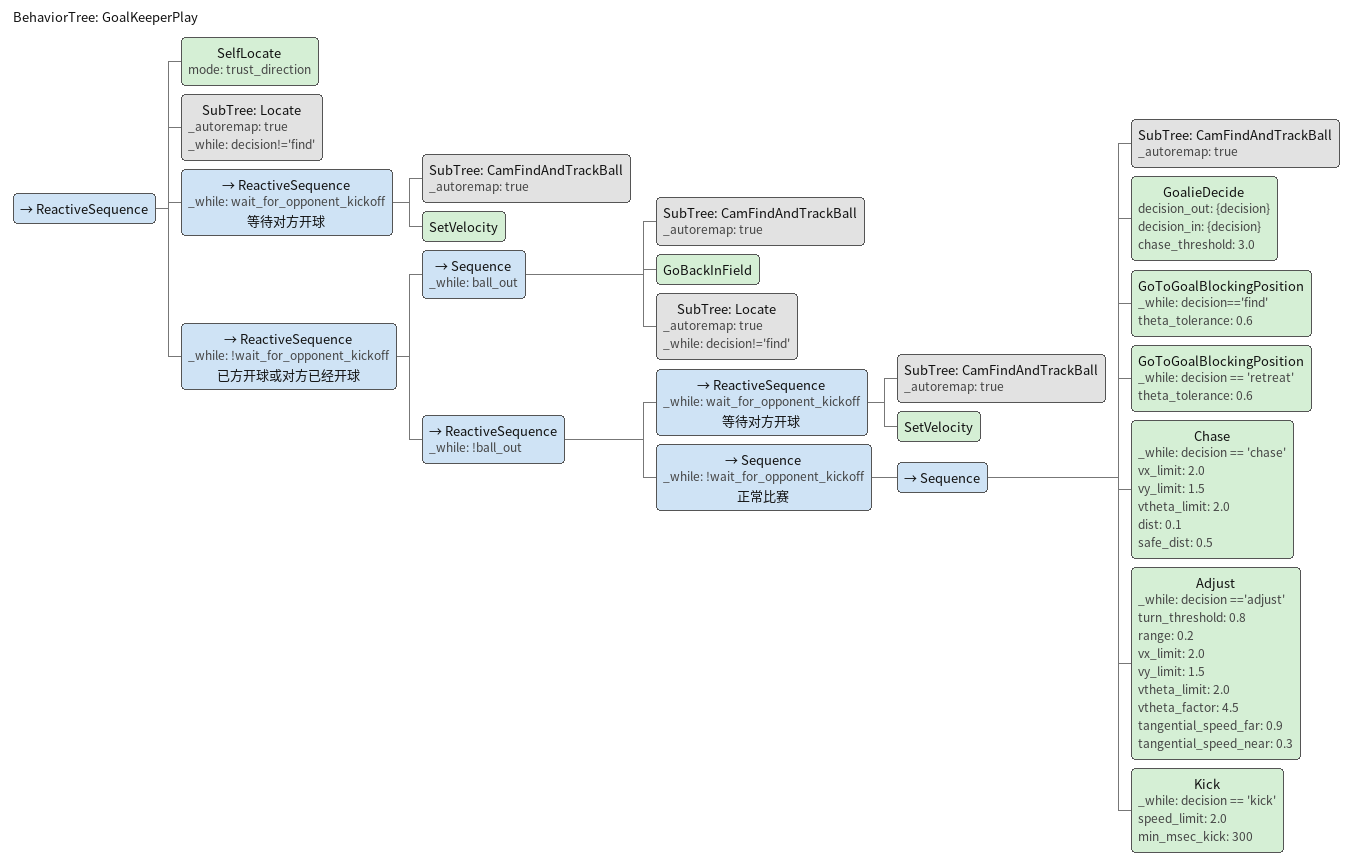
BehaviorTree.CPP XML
<root BTCPP_format="4" >
   <include path="./subtree_cam_find_and_track_ball.xml" />
   <include path="./subtree_find_ball.xml" />
   <include path="./subtree_locate.xml" />
   <BehaviorTree ID="GoalKeeperPlay">
      <ReactiveSequence >
         <SelfLocate mode="trust_direction" />
         <SubTree ID="Locate" _autoremap="true" _while="decision!='find'" />
         <ReactiveSequence _while="wait_for_opponent_kickoff" name="等待对方开球">
            <SubTree ID="CamFindAndTrackBall" _autoremap="true" />
            <SetVelocity />
         </ReactiveSequence>
         <ReactiveSequence _while="!wait_for_opponent_kickoff" name="已方开球或对方已经开球">
            <Sequence _while="ball_out">
               <SubTree ID="CamFindAndTrackBall" _autoremap="true" />
               <GoBackInField />
               <SubTree ID="Locate" _autoremap="true" _while="decision!='find'" />
            </Sequence>
            <ReactiveSequence _while="!ball_out">
               <ReactiveSequence _while="wait_for_opponent_kickoff" name="等待对方开球">
                  <SubTree ID="CamFindAndTrackBall" _autoremap="true" />
                  <SetVelocity />
               </ReactiveSequence>
               <Sequence _while="!wait_for_opponent_kickoff" name="正常比赛">
                  <Sequence>
                     <SubTree ID="CamFindAndTrackBall" _autoremap="true" />
                     <GoalieDecide decision_out="{decision}" decision_in="{decision}" chase_threshold="3.0"/>
                     <!--继上一行：chase_threshold: 决定追球的距离阈值，单位为米-->
                     <GoToGoalBlockingPosition _while="decision=='find'" theta_tolerance="0.6" />
                     <!-- 继上一行：当决策为'find'时，移动到守门位置，角度容差为0.6弧度 -->
                     <GoToGoalBlockingPosition _while="decision == 'retreat'" theta_tolerance="0.6" />
                     <!-- 继上一行：当决策为'retreat'时，移动到守门位置，角度容差为0.6弧度 -->
                     <Chase   _while="decision == 'chase'"  vx_limit="2.0"  vy_limit="1.5"  vtheta_limit="2.0"  dist="0.1" safe_dist="0.5" /><!-- 当决策为'chase'时，追球，速度限制为2.0米/秒，安全距离为0.5米 -->
                     <Adjust _while="decision =='adjust'" turn_threshold="0.8" range="0.2" vx_limit="2.0" vy_limit="1.5" vtheta_limit="2.0" vtheta_factor="4.5" tangential_speed_far="0.9" tangential_speed_near="0.3" />
                     <!-- 继上一行：当决策为'adjust'时，turn_threshold为0.8弧度，目标距离为0.2米，速度限制为2.0米/秒，角速度限制为2.0弧度/秒，角速度因子为4.5，远距离切线速度为0.9米/秒，近距离切线速度为0.3米/秒 -->
                     <Kick _while="decision == 'kick'" speed_limit="2.0" min_msec_kick="300"/>
                     <!--继上一行： 当决策为'kick'时，踢球，速度限制为2.0，最小踢球时间为300毫秒 -->
                  </Sequence>
               </Sequence>
            </ReactiveSequence>
         </ReactiveSequence>
      </ReactiveSequence>
   </BehaviorTree>
</root>
